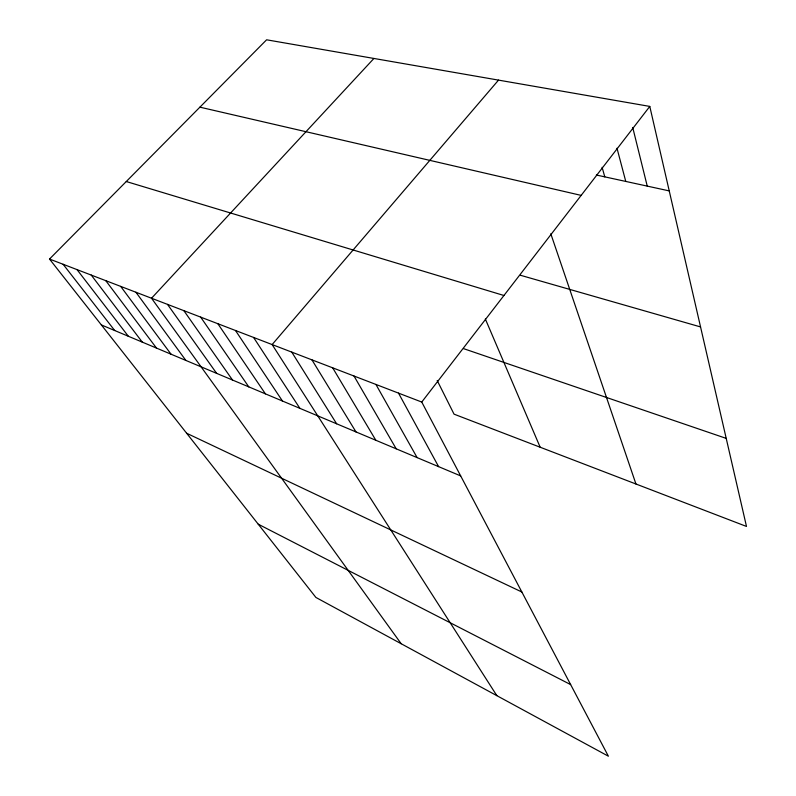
<?xml version="1.0" encoding="UTF-8"?>
<svg xmlns="http://www.w3.org/2000/svg" width="796" height="796" viewBox="0 0 796 796"><rect width="100%" height="100%" fill="white"/><g stroke="black" fill="none" stroke-linecap="round" stroke-linejoin="round"><path stroke-width="1.19" d="M421.751 402.05L649.785 106.415L266.61 39.8L49.511 259.048L315.903 597.448L608.383 756.2L421.751 402.05L49.511 259.048M498.515 80.117L272.132 344.569L496.853 695.664M373.921 58.456L151.529 298.241L401.194 643.745M596.343 175.02L669.237 190.901M199.905 107.162L581.16 195.388M520.534 275.287L700.55 326.927M126.266 181.528L503.938 295.495M463.481 348.608L726.221 438.387M101.361 324.917L460.685 475.918M186.652 433.253L521.858 592.005M258.232 524.186L570.652 684.6M63.113 264.272L114.714 330.529M77.013 269.615L128.345 336.26M91.242 275.078L142.275 342.111M105.788 280.67L156.504 348.091M120.684 286.391L171.041 354.2M135.927 292.241L185.896 360.449M167.508 304.38L216.631 373.354M183.876 310.669L232.522 380.04M200.662 317.106L248.78 386.866M217.855 323.713L265.416 393.861M235.487 330.489L282.451 401.015M253.576 337.444L299.893 408.348M291.764 352.111L336.628 423.79M311.942 359.862L355.981 431.92M332.678 367.832L375.831 440.258M354.001 376.02L396.209 448.825M375.931 384.448L417.124 457.61M398.507 393.115L438.606 466.645M437.193 380.498L454.048 414.159L746.489 526.445L649.785 106.415M485.351 319.017L540.176 447.233M550.802 233.775L635.944 483.998M602.114 167.319L604.781 176.861M616.99 148.225L625.765 181.428M632.73 127.489L647.238 186.105"/></g></svg>
